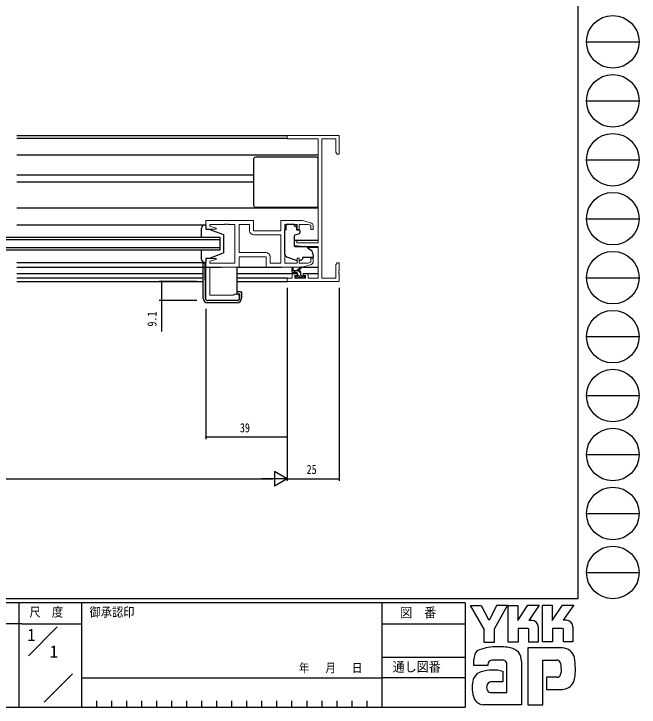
# Model space of a CAD drawing. Units: millimetres, scale not verified. Extents: x -567 to 567, y -403 to 403.
# Drawn here: x 266.9 to 566.8, y -403 to -70.5 of the extents above; entities that cross this region are included whole.
import ezdxf
from ezdxf.enums import TextEntityAlignment as Align

# ---------------------------------------------------------------- set-up
doc = ezdxf.new("R2010")
doc.units = ezdxf.units.MM
doc.header["$LTSCALE"] = 2
for name, color, linetype in [('0-1_USER1', 3, 'Continuous'), ('0-3_YKK_12', 2, 'Continuous'), ('0-4_YKK_13', 4, 'Continuous'), ('0-6_YKK_D', 6, 'Continuous'), ('0-7_YKK_ZWAK', 7, 'Continuous')]:
    doc.layers.add(name, color=color, linetype=linetype)
doc.layers.add('0-2_YKK_11', color=7, linetype='Continuous', lineweight=18)
doc.styles.add('ＭＳ ゴシック', font='')
doc.styles.get('ＭＳ ゴシック').set_extended_font_data('MS Gothic')

msp = doc.modelspace()

# ---------------------------------------------------------------- linework, layer by layer
at = {"layer": '0-2_YKK_11'}
for p, q in [((374.867, -206.921), (374.867, -205.921)), ((359.867, -207.921), (373.867, -207.921))]:
    msp.add_line(p, q, dxfattribs=at)
for points in [[(414.497, -197.191), (414.497, -130.451), (421.237, -130.451), (421.237, -136.73), (421.867, -137.821), (422.867, -137.821), (422.867, -128.821), (397.867, -128.821), (397.867, -130.451), (412.867, -130.451), (412.867, -180.321), (402.567, -180.321), (402.567, -179.021), (401.367, -179.021), (401.367, -181.628), (405.867, -182.021), (412.867, -182.021), (412.867, -197.191), (407.967, -197.191), (407.967, -195.921)], [(381.867, -169.521), (358.867, -169.521), (358.867, -173.721), (363.827, -173.721), (363.896, -173.199), (360.797, -172.368), (360.797, -171.451), (367.908, -171.451), (368.092, -171.331), (368.642, -171.331), (368.825, -171.451), (368.908, -171.451), (369.092, -171.331), (369.642, -171.331), (369.825, -171.451), (372.867, -171.451), (372.867, -189.991), (360.797, -189.991), (360.797, -189.074), (363.896, -188.244), (363.827, -187.721), (358.867, -187.721), (358.867, -206.921)], [(409.654, -170.807), (405.367, -169.521), (394.867, -169.521), (394.867, -174.521), (381.867, -174.521), (381.867, -169.521)], [(379.937, -174.451), (379.937, -171.451), (374.867, -171.451), (374.867, -184.991), (387.797, -184.991)], [(410.367, -189.677), (410.367, -187.621), (409.367, -187.621), (409.367, -189.573), (407.972, -189.991), (403.767, -189.991), (403.767, -187.621), (402.767, -187.621), (402.767, -189.991), (396.867, -189.991), (396.867, -171.451), (402.767, -171.451), (402.767, -173.821), (403.767, -173.821), (403.767, -171.451), (407.972, -171.451), (409.367, -171.87), (409.367, -173.821), (410.367, -173.821), (410.367, -171.765)], [(394.937, -189.991), (394.937, -176.451), (381.937, -176.451)], [(389.797, -186.991), (389.797, -189.991), (394.937, -189.991), (394.937, -176.451)], [(373.867, -204.921), (372.667, -204.921), (372.367, -205.221), (372.167, -205.421), (360.797, -205.421), (360.797, -191.921), (374.867, -191.921), (374.867, -186.921), (387.867, -186.921), (387.867, -191.921), (405.367, -191.921), (409.654, -190.635)], [(400.367, -195.921), (400.367, -197.191), (397.867, -197.191), (397.867, -198.821), (422.867, -198.821), (422.867, -195.279), (422.747, -195.096), (422.747, -194.546), (422.867, -194.363), (422.867, -194.279), (422.747, -194.096), (422.747, -193.546), (422.867, -193.363), (422.867, -189.821), (421.867, -189.821), (421.237, -190.912), (421.237, -197.191), (414.497, -197.191)], [(406.967, -194.921), (405.667, -194.921), (405.667, -195.721), (406.767, -195.721), (406.767, -197.191), (401.567, -197.191), (401.567, -195.721), (402.667, -195.721), (402.667, -194.921), (401.367, -194.921)]]:
    msp.add_lwpolyline(points, dxfattribs=at)
for centre, radius, start, end in [((409.367, -171.765), 1, 359.99996, 73.30074), ((381.937, -174.451), 2, 180.00001, 269.99999), ((387.797, -186.991), 2, 0.00001, 89.99999), ((409.367, -189.677), 1, 286.69926, 0.00004), ((401.367, -195.921), 1, 90.00001, 179.99999), ((406.967, -195.921), 1, 0.00001, 89.99999), ((373.867, -205.921), 1, 0.00001, 89.99999), ((359.867, -206.921), 1, 180.00001, 269.99999), ((373.867, -206.921), 1, 270.00001, 359.99999)]:
    msp.add_arc(centre, radius, start, end, dxfattribs=at)
at = {"layer": '0-3_YKK_12'}
for p, q in [((268.367, -128.821), (398.167, -128.821)), ((397.867, -130.221), (268.367, -130.221)), ((268.367, -138.121), (412.867, -138.121)), ((268.367, -147.621), (381.867, -147.621)), ((268.367, -151.021), (381.867, -151.021)), ((268.367, -163.521), (412.867, -163.521)), ((365.867, -177.721), (261.367, -177.721)), ((261.367, -178.721), (365.867, -178.721)), ((365.867, -183.721), (365.867, -177.721)), ((401.367, -179.021), (412.867, -179.021)), ((365.867, -182.721), (261.367, -182.721)), ((407.743, -182.421), (412.867, -182.421)), ((261.367, -183.721), (365.867, -183.721)), ((268.367, -191.921), (366.367, -191.921)), ((268.367, -194.921), (357.602, -194.921)), ((373.902, -194.921), (401.367, -194.921)), ((406.967, -194.921), (412.867, -194.921)), ((357.602, -197.191), (268.367, -197.191)), ((268.367, -198.821), (357.602, -198.821)), ((398.167, -197.191), (373.902, -197.191)), ((373.902, -198.821), (398.167, -198.821))]:
    msp.add_line(p, q, dxfattribs=at)
at = {"layer": '0-4_YKK_13'}
for p, q in [((411.867, -139.221), (382.867, -139.221)), ((381.867, -140.221), (381.867, -162.221)), ((412.867, -162.221), (412.867, -140.221)), ((382.867, -163.221), (411.867, -163.221)), ((268.367, -171.721), (358.867, -171.721)), ((358.367, -171.721), (358.867, -171.721)), ((358.867, -171.721), (358.867, -173.721)), ((397.467, -171.451), (397.467, -172.121)), ((401.267, -171.451), (397.467, -171.451)), ((397.467, -173.121), (397.467, -172.121)), ((401.267, -171.451), (401.267, -172.121)), ((401.267, -172.121), (402.437, -172.121)), ((402.437, -173.121), (402.437, -172.121)), ((356.867, -177.721), (356.867, -173.221)), ((358.867, -173.721), (360.367, -173.721)), ((360.367, -173.721), (367.367, -176.321)), ((396.867, -185.676), (396.867, -174.121)), ((397.467, -174.121), (396.867, -174.121)), ((397.467, -174.121), (397.467, -173.121)), ((403.638, -175.941), (401.637, -176.669)), ((402.437, -173.121), (402.437, -173.821)), ((402.737, -174.121), (403.667, -174.121)), ((403.967, -174.421), (403.967, -175.471)), ((367.367, -176.321), (367.367, -185.121)), ((401.367, -177.118), (401.367, -181.724)), ((401.584, -182.023), (406.97, -182.07)), ((407.604, -182.304), (409.295, -183.723)), ((356.867, -188.221), (356.867, -183.721)), ((360.367, -187.721), (367.367, -185.121)), ((410.367, -186.021), (410.367, -187.321)), ((358.867, -187.721), (358.867, -189.721)), ((360.367, -187.721), (358.867, -187.721)), ((402.495, -188.762), (397.857, -187.087)), ((404.06, -188.728), (405.367, -188.118)), ((405.367, -187.321), (405.367, -187.621)), ((410.367, -187.321), (405.367, -187.321)), ((405.367, -187.621), (405.367, -188.118)), ((268.367, -189.721), (358.867, -189.721)), ((357.602, -206.821), (357.602, -190.421)), ((358.102, -189.921), (358.917, -189.921)), ((358.867, -189.721), (358.367, -189.721)), ((358.732, -206.832), (358.584, -189.921)), ((373.902, -204.721), (373.902, -191.921)), ((374.367, -191.921), (395.367, -191.921)), ((381.367, -191.921), (395.367, -191.921)), ((400.367, -194.391), (400.367, -192.392)), ((400.667, -192.565), (400.865, -193.691)), ((402.267, -193.691), (404.485, -192.009)), ((402.867, -193.691), (404.686, -192.29)), ((405.293, -191.921), (412.867, -191.921)), ((405.293, -191.921), (412.867, -191.921)), ((403.567, -193.691), (400.367, -193.691)), ((402.667, -194.691), (400.667, -194.691)), ((402.141, -194.691), (401.141, -193.691)), ((402.167, -196.091), (402.506, -196.091)), ((402.967, -195.63), (402.967, -194.991)), ((404.441, -196.991), (402.967, -195.517)), ((404.567, -194.871), (403.387, -193.691)), ((404.567, -195.791), (404.567, -194.691)), ((404.867, -196.091), (406.267, -196.091)), ((406.567, -196.871), (405.787, -196.091)), ((402.455, -197.103), (401.955, -196.603)), ((403.267, -197.191), (402.667, -197.191)), ((405.567, -196.991), (403.467, -196.991)), ((406.267, -197.191), (405.767, -197.191)), ((406.567, -196.391), (406.567, -196.891)), ((375.602, -203.721), (373.902, -203.721)), ((373.902, -204.721), (375.102, -204.721)), ((375.102, -204.721), (375.102, -206.821)), ((373.902, -209.021), (359.802, -209.021)), ((373.902, -208.021), (359.932, -208.021))]:
    msp.add_line(p, q, dxfattribs=at)
msp.add_lwpolyline([(375.602, -203.721), (376.102, -203.721), (376.102, -206.821)], dxfattribs=at)
for centre, radius, start, end in [((382.867, -140.221), 1, 90, 180), ((411.867, -140.221), 1, 0, 90), ((382.867, -162.221), 1, 180, 270), ((411.867, -162.221), 1, 270, 0), ((358.367, -173.221), 1.5, 90, 180), ((402.737, -173.821), 0.3, 180, 270), ((403.467, -175.471), 0.5, 290, 360), ((403.667, -174.421), 0.3, 360, 90), ((401.867, -177.118), 0.5, 110, 180), ((401.667, -181.724), 0.3, 180, 269.5), ((406.961, -183.07), 1, 50, 89.5), ((398.367, -185.676), 1.5, 180, 250.14674), ((407.367, -186.021), 3, 360, 50), ((358.367, -188.221), 1.5, 180, 270), ((402.835, -187.821), 1, 250.14674, 266.11316), ((403.638, -187.821), 1, 277.40692, 295), ((358.102, -190.421), 0.5, 90, 180), ((400.567, -192.392), 0.2, 300, 180), ((404.667, -192.091), 0.2, 275.58289, 155.58289), ((400.667, -194.391), 0.3, 180, 270), ((402.167, -196.391), 0.3, 90, 225), ((402.506, -196.391), 0.3, 33.05573, 90), ((402.667, -194.991), 0.3, 0, 90), ((402.967, -196.091), 0.25, 213.05573, 56.94427), ((403.267, -195.63), 0.3, 180, 236.94427), ((403.567, -194.691), 1, 0, 90), ((404.867, -195.791), 0.3, 180, 270), ((406.267, -196.391), 0.3, 0, 90), ((402.667, -196.891), 0.3, 225, 270), ((403.267, -196.991), 0.2, 270, 0), ((405.767, -196.991), 0.2, 180, 270), ((406.267, -196.891), 0.3, 270, 0), ((359.802, -206.821), 2.2, 180, 270), ((359.932, -206.821), 1.2, 180.5, 270), ((373.902, -206.821), 1.2, 270, 0), ((373.902, -206.821), 2.2, 270, 0)]:
    msp.add_arc(centre, radius, start, end, dxfattribs=at)
at = {"layer": '0-6_YKK_D'}
for p, q in [((354.602, -198.821), (336.602, -198.821)), ((337.602, -198.821), (337.602, -207.921)), ((397.867, -201.821), (397.867, -294.519)), ((397.867, -201.821), (397.867, -294.519)), ((422.867, -201.821), (422.867, -294.519)), ((354.602, -207.921), (336.602, -207.921)), ((337.602, -207.921), (337.602, -222.821)), ((358.867, -212.021), (358.867, -274.519)), ((397.867, -212.021), (397.867, -274.519)), ((397.867, -273.519), (358.867, -273.519)), ((391.805, -290.019), (391.805, -297.019)), ((397.867, -293.519), (391.805, -290.019)), ((-95.133, -293.519), (390.867, -293.519)), ((397.867, -293.519), (385.742, -293.519)), ((397.867, -293.519), (391.805, -297.019)), ((397.867, -293.519), (422.867, -293.519))]:
    msp.add_line(p, q, dxfattribs=at)
for centre, start, end in [((337.602, -198.821), 90, 270), ((337.602, -198.821), 270, 90), ((337.602, -207.921), 90, 270), ((337.602, -207.921), 270, 90), ((358.867, -273.519), 0, 180), ((358.867, -273.519), 180, 0), ((397.867, -273.519), 0, 180), ((397.867, -273.519), 180, 0), ((422.867, -293.519), 0, 180), ((422.867, -293.519), 180, 0)]:
    msp.add_arc(centre, 0.106, start, end, dxfattribs=at)
at = {"layer": '0-7_YKK_ZWAK'}
for p, q in [((537.3, 399), (537.3, -351)), ((541.552, -83.88), (566.752, -83.88)), ((541.552, -112.16), (566.752, -112.16)), ((541.552, -140.44), (566.752, -140.44)), ((541.552, -168.72), (566.752, -168.72)), ((541.552, -197), (566.752, -197)), ((541.552, -225.28), (566.752, -225.28)), ((541.552, -253.56), (566.752, -253.56)), ((541.552, -281.84), (566.752, -281.84)), ((541.552, -310.12), (566.752, -310.12)), ((541.552, -338.4), (566.752, -338.4)), ((537.3, -351), (-562.7, -351)), ((483.3, -353), (-562.7, -353)), ((269.3, -353), (269.3, -403)), ((299.3, -353), (299.3, -403)), ((443.3, -353), (443.3, -403)), ((483.3, -353), (483.3, -403)), ((492.488, -365.569), (485.924, -354.294)), ((485.924, -354.294), (490.944, -354.294)), ((490.944, -354.294), (494.535, -361.013)), ((498.494, -354.14), (494.844, -361.245)), ((503.674, -354.14), (497.199, -365.608)), ((498.494, -354.14), (503.674, -354.14)), ((503.957, -371.902), (503.957, -354.178)), ((503.957, -354.178), (508.552, -354.178)), ((508.552, -361.462), (513.378, -354.101)), ((508.552, -354.178), (508.552, -361.462)), ((513.378, -354.101), (518.843, -354.101)), ((518.843, -354.101), (513.786, -361.438)), ((520.406, -371.748), (520.406, -354.024)), ((520.406, -354.024), (525.078, -354.024)), ((525.078, -361.441), (529.982, -354.024)), ((525.078, -354.024), (525.078, -361.441)), ((529.982, -354.024), (535.388, -354.024)), ((534.848, -354.951), (530.388, -361.322)), ((535.388, -354.024), (534.848, -354.951)), ((494.535, -361.013), (494.844, -361.245)), ((515.271, -361.438), (513.786, -361.438)), ((531.872, -361.322), (530.388, -361.322)), ((270.706, -362.999), (173.3, -362.999)), ((270.706, -362.999), (299.3, -362.999)), ((273.829, -378.337), (287.676, -364.49)), ((443.3, -363), (483.3, -363)), ((492.488, -371.941), (492.488, -365.569)), ((497.199, -365.608), (497.199, -371.941)), ((513.262, -365.26), (508.706, -365.26)), ((508.706, -365.26), (508.706, -371.902)), ((513.88, -365.492), (513.262, -365.26)), ((513.88, -371.786), (513.88, -365.492)), ((518.36, -364.527), (518.36, -371.786)), ((530.446, -371.709), (530.446, -365.453)), ((534.963, -364.527), (534.963, -371.709)), ((497.199, -371.941), (492.488, -371.941)), ((508.706, -371.902), (503.957, -371.902)), ((518.36, -371.786), (513.88, -371.786)), ((525.271, -371.748), (520.406, -371.748)), ((530.446, -371.637), (530.518, -371.709)), ((534.963, -371.709), (530.446, -371.709)), ((513.34, -374.566), (513.34, -401.866)), ((529.905, -374.566), (513.34, -374.566)), ((443.3, -378.999), (483.3, -378.999)), ((501.794, -380.436), (496.512, -380.536)), ((503.339, -395.958), (503.339, -382.057)), ((510.328, -380.976), (510.328, -401.828)), ((520.522, -401.866), (520.522, -380.513)), ((520.522, -380.513), (527.163, -380.513)), ((500.404, -385.533), (501.408, -385.764)), ((529.262, -382.652), (529.287, -386.415)), ((281.403, -400.636), (295.009, -387.03)), ((299.3, -389), (443.3, -389)), ((483.3, -388.999), (443.3, -388.999)), ((501.408, -385.764), (501.408, -390.9)), ((527.318, -388.699), (522.26, -388.699)), ((522.26, -388.699), (522.26, -394.607)), ((501.408, -390.9), (495.702, -390.907)), ((522.26, -394.607), (529.866, -394.607)), ((529.866, -394.607), (531.411, -394.259)), ((495.307, -395.958), (503.339, -395.958)), ((502.721, -395.958), (503.223, -395.958)), ((503.339, -395.957), (503.34, -395.958)), ((306.5, -400), (306.5, -403)), ((313.7, -400), (313.7, -403)), ((320.9, -400), (320.9, -403)), ((328.1, -400), (328.1, -403)), ((335.3, -400), (335.3, -403)), ((342.5, -400), (342.5, -403)), ((349.7, -400), (349.7, -403)), ((356.9, -400), (356.9, -403)), ((364.1, -400), (364.1, -403)), ((371.3, -400), (371.3, -403)), ((378.5, -400), (378.5, -403)), ((385.7, -400), (385.7, -403)), ((392.9, -400), (392.9, -403)), ((400.1, -400), (400.1, -403)), ((407.3, -400), (407.3, -403)), ((414.5, -400), (414.5, -403)), ((421.7, -400), (421.7, -403)), ((428.9, -400), (428.9, -403)), ((436.1, -400), (436.1, -403)), ((494.11, -401.944), (491.986, -401.944)), ((509.864, -401.905), (494.11, -401.944)), ((510.328, -401.828), (509.864, -401.905)), ((513.34, -401.866), (519.402, -401.866)), ((519.402, -401.866), (520.522, -401.866)), ((-562.7, -403), (483.3, -403))]:
    msp.add_line(p, q, dxfattribs=at)
for points in [[(530.446, -365.453), (529.828, -365.222), (525.271, -365.222), (525.271, -371.748)], [(494.11, -383.1), (487.469, -383.1), (487.469, -380.344)]]:
    msp.add_lwpolyline(points, dxfattribs=at)
for centre in [(554.152, -83.88), (554.152, -112.16), (554.152, -140.44), (554.152, -168.72), (554.152, -197), (554.152, -225.28), (554.152, -253.56), (554.152, -281.84), (554.152, -310.12), (554.152, -338.4)]:
    msp.add_circle(centre, 12.6, dxfattribs=at)
for centre, radius, start, end in [((515.27, -364.527), 3.089, 0.00166, 89.99604), ((531.872, -364.411), 3.089, 0.00166, 89.99604), ((491.309, -378.793), 3.491, 109.02127, 161.51264), ((498.617, -399.287), 25.257, 89.89165, 109.30848), ((499.359, -403.662), 29.64, 78.7801, 91.46938), ((504.058, -380.852), 6.355, 40.66422, 80.31694), ((529.688, -380.772), 6.202, 14.44572, 87.08746), ((494.67, -380.379), 7.196, 158.41083, 179.71775), ((503.741, -380.836), 6.588, 358.78059, 38.76563), ((497.122, -383.01), 3.013, 138.46382, 181.71359), ((496.321, -382.958), 2.43, 85.50551, 126.78038), ((501.094, -382.649), 2.321, 14.7552, 72.44995), ((527.392, -382.256), 1.756, 16.43123, 96.91661), ((524.059, -383.297), 5.248, 4.93423, 17.03552), ((506.394, -384.696), 29.8, 350.99027, 10.67625), ((496.9, -404.22), 19.013, 79.38098, 112.05825), ((492.481, -391.468), 5.583, 121.82711, 169.08475), ((527.319, -386.834), 1.865, 269.95468, 342.90145), ((524.028, -385.916), 5.281, 343.6902, 354.75362), ((502.513, -393.564), 15.832, 168.76372, 199.80079), ((495.714, -392.97), 2.064, 90.33953, 178.03639), ((529.778, -388.35), 6.13, 285.44291, 349.90448), ((496.989, -393.469), 3.384, 171.08203, 216.71923), ((495.657, -393.807), 2.18, 230.9728, 260.75491), ((492.5, -396.489), 5.461, 207.31435, 263.59464)]:
    msp.add_arc(centre, radius, start, end, dxfattribs=at)

# ---------------------------------------------------------------- texts
at = {"layer": '0-1_USER1', "style": 'ＭＳ ゴシック'}
for p in [(273.3, -372.999), (284.062, -380.999)]:
    msp.add_text('1', height=5.865, dxfattribs=at).set_placement(p, align=Align.BOTTOM_LEFT)
at = {"layer": '0-6_YKK_D', "style": 'ＭＳ ゴシック', "width": 0.8}
msp.add_text('9.1', height=4.399, rotation=90, dxfattribs=at).set_placement((336.602, -220.449), align=Align.BOTTOM_LEFT)
for s, p in [('39', (375.297, -272.519)), ('25', (407.285, -292.519))]:
    msp.add_text(s, height=4.399, dxfattribs=at).set_placement(p, align=Align.BOTTOM_LEFT)
at = {"layer": '0-7_YKK_ZWAK', "style": 'ＭＳ ゴシック', "width": 0.9}
for s, height, p in [('尺  度', 4.399, (274.318, -360.91)), ('御承認印', 4.399, (303.11, -360.904)), ('図\u3000番', 4.692, (452.154, -361.374)), ('年   月   日', 4.147, (403.552, -387.527)), ('通し図番', 4.692, (448.555, -387.406))]:
    msp.add_text(s, height=height, dxfattribs=at).set_placement(p, align=Align.BOTTOM_LEFT)

doc.saveas('drawing.dxf')
